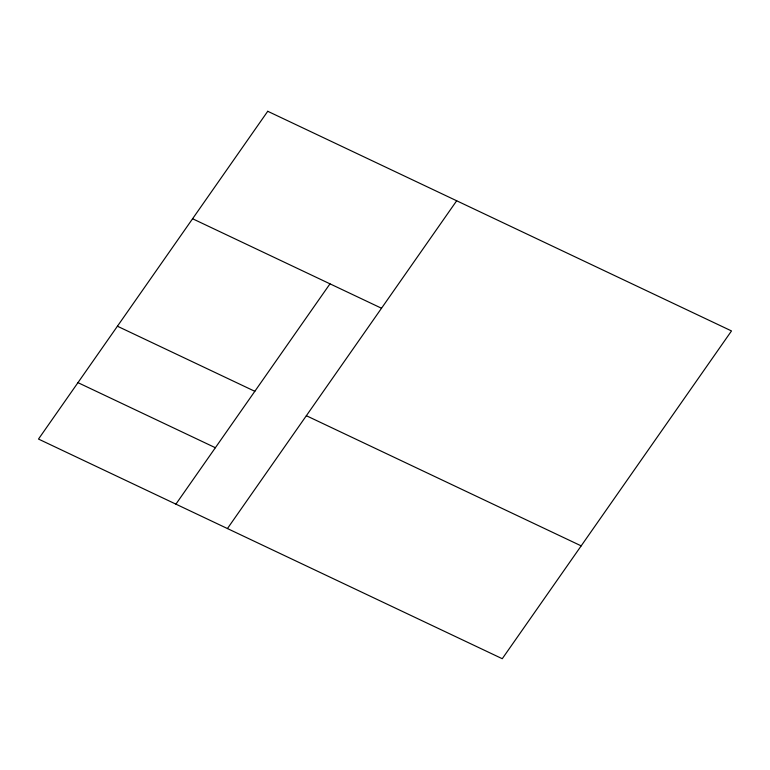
<?xml version="1.0" encoding="UTF-8"?>
<svg xmlns="http://www.w3.org/2000/svg" width="770" height="770" viewBox="0 0 770 770"><rect width="100%" height="100%" fill="white"/><g stroke="black" fill="none" stroke-linecap="round" stroke-linejoin="round"><path stroke-width="1.16" d="M175.906 504.148L329.993 283.832M227.439 528.547L456.677 200.768M192.577 218.747L381.516 308.241M117.415 326.22L254.832 391.304M306.354 415.713L581.177 545.872M77.963 382.642L215.369 447.726M267.739 111.284L38.5 439.064L502.261 658.716L731.5 330.936L267.739 111.284"/></g></svg>
